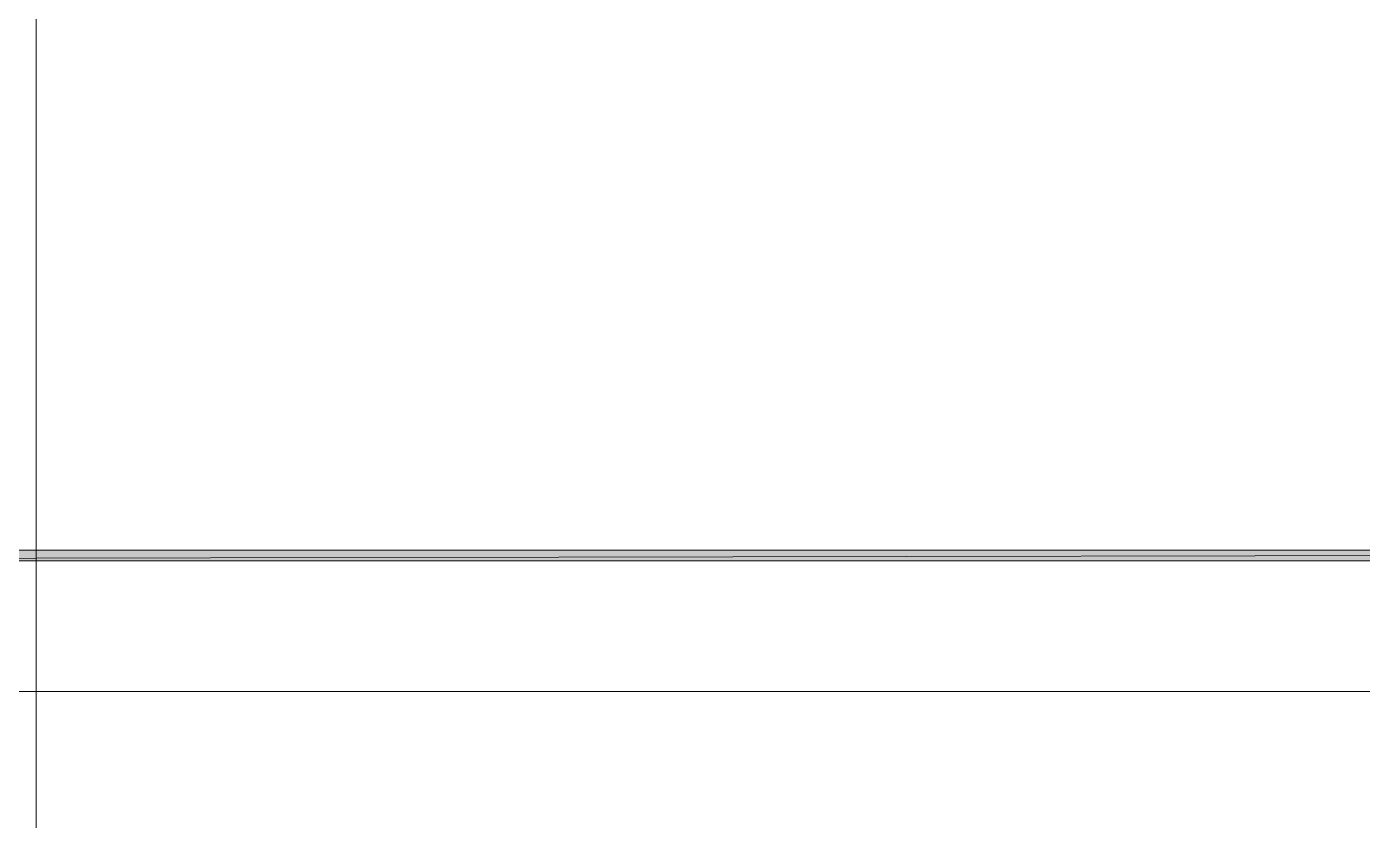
# Model space of a CAD drawing. Header units: millimetres. Extents: x 0 to 420, y 0 to 297.
# Drawn here: x 117.6 to 205.8, y 148.5 to 200.9 of the extents above; entities that cross this region are included whole.
import ezdxf

# ---------------------------------------------------------------- set-up
doc = ezdxf.new("R2010")
doc.units = ezdxf.units.MM

msp = doc.modelspace()

# ---------------------------------------------------------------- hatches: boundary and pattern name
h = msp.add_hatch(color=7)
h.paths.add_polyline_path([(394.166, 165.629), (394.166, 166.328), (26.183, 165.629), (394.166, 165.629)])
h.paths.add_polyline_path([(394.166, 166.328), (26.183, 165.629), (26.183, 166.328), (394.166, 166.328)])

# ---------------------------------------------------------------- linework, layer by layer
at = {"lineweight": 13}
for points in [[(118.174, 285.983), (118.174, 45.995)], [(394.166, 156.993), (26.183, 156.993)]]:
    msp.add_lwpolyline(points, dxfattribs=at)
at = {"lineweight": 0}
for points in [[(394.166, 165.629), (394.166, 166.328), (26.183, 165.629)], [(394.166, 166.328), (26.183, 165.629), (26.183, 166.328)]]:
    msp.add_lwpolyline(points, close=True, dxfattribs=at)

doc.saveas('drawing.dxf')
